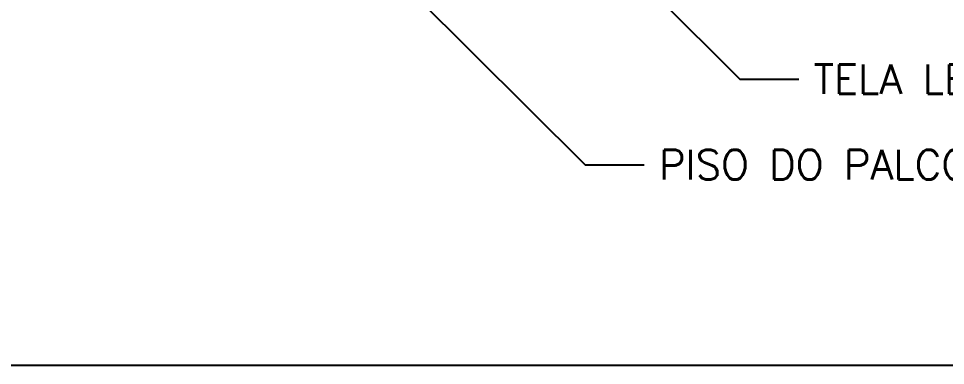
# Model space of a CAD drawing. Header units: millimetres. Extents: x 182 to 575, y -105 to 95.
# Drawn here: x 325.32 to 330.97, y -54.97 to -52.85 of the extents above; entities that cross this region are included whole.
import ezdxf
from ezdxf import colors
from ezdxf.entities.mleader import LeaderData, LeaderLine
from ezdxf.math import Vec2, Vec3

# ---------------------------------------------------------------- set-up
doc = ezdxf.new("R2010")
doc.units = ezdxf.units.MM
doc.header["$MEASUREMENT"] = 0
for name, color, linetype in [('base', 253, 'Continuous'), ('construir', 10, 'Continuous'), ('Mob', 252, 'Continuous')]:
    doc.layers.add(name, color=color, linetype=linetype)
doc.styles.get("Standard").update_dxf_attribs({"font": 'romans.shx'})

msp = doc.modelspace()

# ---------------------------------------------------------------- linework, layer by layer
at = {"layer": 'base'}
msp.add_lwpolyline([(348.455, -54.9696), (301.9392, -54.9696), (301.9392, -38.1867), (348.455, -38.1867)], close=True, dxfattribs=at)

# ---------------------------------------------------------------- leaders
at = {"layer": 'construir'}
ml = msp.add_multileader_mtext('Standard', dxfattribs=at)
ml.set_content('PISO DO PALCO ELEVADO', color=256)
ml.set_leader_properties()
ml.build(insert=Vec2(0, 0))
ml.multileader.update_dxf_attribs({"text_right_attachment_type": 6, "dogleg_length": 0.36, "arrow_head_size": 0.18})
ctx = ml.context
ctx.base_point, ctx.char_height, ctx.arrow_head_size, ctx.landing_gap_size, ctx.plane_origin = Vec3(329.1348, -53.7457), 0.18, 0.18, 0.09, Vec3(327.6663, -52.6372)
ctx.right_attachment = 6
notes = []
notes.append((ctx, [(0, (1, 1, 0), (328.7748, -53.7457), (1, 0), 0.36, [(0, [(326.75, -51.7318)], 0, [])])]))
ctx.mtext.insert, ctx.mtext.flow_direction = Vec3(329.2248, -53.6557), 5
at = {"layer": 'Mob', "color": 2}
ml = msp.add_multileader_mtext('Standard', dxfattribs=at)
ml.set_content('TELA LED - 1.2mm', color=2)
ml.set_leader_properties()
ml.build(insert=Vec2(0, 0))
ml.multileader.update_dxf_attribs({"text_right_attachment_type": 6, "dogleg_length": 0.36, "arrow_head_size": 0.18})
ctx = ml.context
ctx.base_point, ctx.char_height, ctx.arrow_head_size, ctx.landing_gap_size, ctx.plane_origin = Vec3(330.077, -53.2246), 0.18, 0.18, 0.09, Vec3(328.6085, -52.1161)
ctx.right_attachment = 6
notes.append((ctx, [(0, (1, 1, 0), (329.717, -53.2246), (1, 0), 0.36, [(0, [(328.6085, -52.1161)], 0, [])])]))
ctx.mtext.insert, ctx.mtext.flow_direction = Vec3(330.167, -53.1346), 5
for ctx, leaders in notes:
    for number, flags, end, landing, length, lines in leaders:
        leader = LeaderData()
        leader.index, (leader.has_last_leader_line, leader.has_dogleg_vector, leader.attachment_direction) = number, flags
        leader.last_leader_point, leader.dogleg_vector, leader.dogleg_length = Vec3(end), Vec3(landing), length
        for number, points, colour, breaks in lines:
            line = LeaderLine()
            line.index, line.vertices, line.color, line.breaks = number, Vec3.list(points), colors.encode_raw_color(colour), breaks
            leader.lines.append(line)
        ctx.leaders.append(leader)

doc.saveas('drawing.dxf')
